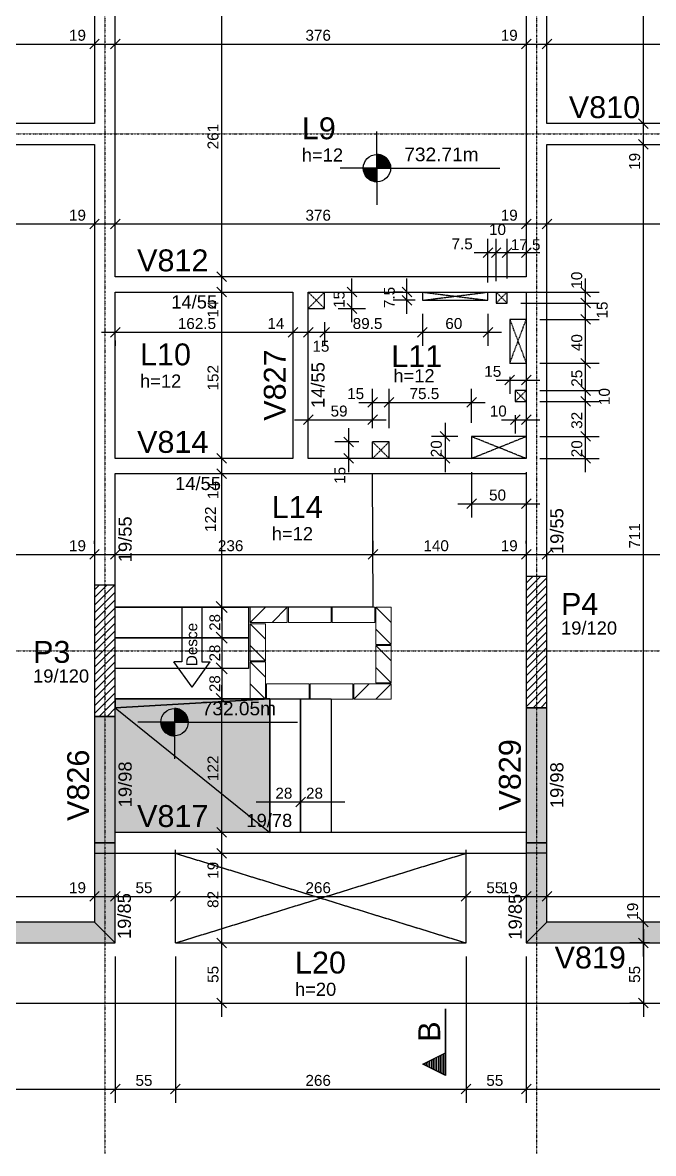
# Model space of a CAD drawing. Extents: x 37185 to 43130, y -8131 to -3926.
# Drawn here: x 38790 to 39367, y -6341 to -5308 of the extents above; entities that cross this region are included whole.
import ezdxf

# ---------------------------------------------------------------- set-up
doc = ezdxf.new("R2010")
doc.units = 0
doc.header["$MEASUREMENT"] = 0
doc.linetypes.add('ESTILO_TQS_0001', pattern=[1, 0.7, -0.3])
doc.linetypes.add('ESTILO_TQS_0004', pattern=[1.12, 0.5, -0.2, 0.01, -0.2, 0.01, -0.2])
doc.layers.get('0').update_dxf_attribs({"linetype": 'CONTINUOUS'})
doc.layers.get('Defpoints').update_dxf_attribs({"linetype": 'CONTINUOUS'})
for name, color, linetype in [('37', 4, 'CONTINUOUS'), ('39', 74, 'CONTINUOUS'), ('42', 3, 'CONTINUOUS'), ('43', 3, 'CONTINUOUS'), ('44', 3, 'CONTINUOUS'), ('45', 2, 'CONTINUOUS'), ('46', 2, 'CONTINUOUS'), ('47', 2, 'CONTINUOUS'), ('55', 12, 'CONTINUOUS'), ('56', 51, 'CONTINUOUS'), ('58', 90, 'CONTINUOUS'), ('59', 183, 'CONTINUOUS'), ('70', 160, 'CONTINUOUS'), ('73', 2, 'CONTINUOUS'), ('75', 9, 'CONTINUOUS'), ('79', 12, 'CONTINUOUS'), ('80', 6, 'CONTINUOUS'), ('81', 2, 'CONTINUOUS'), ('82', 252, 'CONTINUOUS')]:
    doc.layers.add(name, color=color, linetype=linetype)
doc.layers.add('WP_BLOCOS', color=4, linetype='CONTINUOUS', lineweight=13)
doc.layers.add('WP_EST', color=9, linetype='CONTINUOUS', lineweight=13)
doc.styles.add('Arial_2mm 1-50', font='arial.ttf', dxfattribs={"height": 9.835329})
doc.styles.add('TQS_ARIAL', font='arial.ttf')
doc.dimstyles.new('Diagonal 2mm 1-50', dxfattribs={"dimscale": 30.48, "dimtxt": 9.835329, "dimasz": 0.328084, "dimexe": 0.164042, "dimexo": 0.164042, "dimgap": 0.04101, "dimtad": 1, "dimdsep": 46, "dimtxsty": 'Arial_2mm 1-50', "dimblk1": 'OBLIQUE', "dimblk2": 'OBLIQUE', "dimsah": 1, "dimcen": 0.09, "dimadec": 8, "dimazin": 0, "dimtfac": 1, "dimtdec": 8, "dimtmove": 1, "dimatfit": 0, "dimfxl": 1, "dimtvp": 1, "dimtfillclr": 256, "dimtolj": 1, "dimtzin": 0, "dimarcsym": 2})

# ---------------------------------------------------------------- blocks, each defined once
blk = doc.blocks.new('_Oblique')
at = {"color": 0, "linetype": 'ByBlock', "lineweight": -2}
blk.add_line((-0.5, -0.5), (0.5, 0.5), dxfattribs=at)
blk = doc.blocks.new('*D1241')
at = {"layer": '75', "color": 0, "linetype": 'Continuous', "lineweight": -2}
for p, q in [((38968.6, -5842.1), (38977.2, -5842.1)), ((38972.2, -5842.1), (38972.2, -5870.1)), ((38968.6, -5870.1), (38977.2, -5870.1))]:
    blk.add_line(p, q, dxfattribs=at)
at = {"layer": 'Defpoints', "color": 0, "linetype": 'Continuous'}
for p in [(38963.6, -5842.1), (38963.6, -5870.1), (38972.2, -5870.1)]:
    blk.add_point(p, dxfattribs=at)
at = {"layer": '75', "color": 0, "linetype": 'Continuous', "lineweight": -2, "xscale": 10, "yscale": 10, "zscale": 10}
for p, rotation in [((38972.2, -5842.1), 90), ((38972.2, -5870.1), 270)]:
    blk.add_blockref('_Oblique', p, dxfattribs=dict(at, rotation=rotation))
at = {"layer": '75', "color": 0, "linetype": 'Continuous', "insert": (38965.9, -5856.1), "char_height": 9.84, "attachment_point": 5, "rotation": 90, "style": 'Arial_2mm 1-50'}
blk.add_mtext('\\A1;28', dxfattribs=at)
blk = doc.blocks.new('*D1242')
at = {"layer": '75', "color": 0, "linetype": 'Continuous', "lineweight": -2}
for p, q in [((38968.6, -5870.1), (38977.2, -5870.1)), ((38972.2, -5870.1), (38972.2, -5898.1)), ((38967.2, -5898.1), (38967.2, -5898.1))]:
    blk.add_line(p, q, dxfattribs=at)
at = {"layer": 'Defpoints', "color": 0, "linetype": 'Continuous'}
for p in [(38963.6, -5870.1), (38972.2, -5898.1), (38972.2, -5898.1)]:
    blk.add_point(p, dxfattribs=at)
at = {"layer": '75', "color": 0, "linetype": 'Continuous', "lineweight": -2, "xscale": 10, "yscale": 10, "zscale": 10}
for p, rotation in [((38972.2, -5870.1), 90), ((38972.2, -5898.1), 270)]:
    blk.add_blockref('_Oblique', p, dxfattribs=dict(at, rotation=rotation))
at = {"layer": '75', "color": 0, "linetype": 'Continuous', "insert": (38965.9, -5884.1), "char_height": 9.84, "attachment_point": 5, "rotation": 90, "style": 'Arial_2mm 1-50'}
blk.add_mtext('\\A1;28', dxfattribs=at)
blk = doc.blocks.new('*D1243')
at = {"layer": '75', "color": 0, "linetype": 'Continuous', "lineweight": -2}
for p, q in [((38972.2, -5898.1), (38972.2, -5926.1)), ((38977.2, -5898.1), (38977.2, -5898.1)), ((38977.2, -5926.1), (38977.2, -5926.1))]:
    blk.add_line(p, q, dxfattribs=at)
at = {"layer": 'Defpoints', "color": 0, "linetype": 'Continuous'}
for p in [(38972.2, -5898.1), (38972.2, -5926.1), (38972.2, -5926.1)]:
    blk.add_point(p, dxfattribs=at)
at = {"layer": '75', "color": 0, "linetype": 'Continuous', "lineweight": -2, "xscale": 10, "yscale": 10, "zscale": 10}
for p, rotation in [((38972.2, -5898.1), 90), ((38972.2, -5926.1), 270)]:
    blk.add_blockref('_Oblique', p, dxfattribs=dict(at, rotation=rotation))
at = {"layer": '75', "color": 0, "linetype": 'Continuous', "insert": (38965.9, -5912.1), "char_height": 9.84, "attachment_point": 5, "rotation": 90, "style": 'Arial_2mm 1-50'}
blk.add_mtext('\\A1;28', dxfattribs=at)
blk = doc.blocks.new('BL 14x34 - BL 14x34-2802784-1ª FIADA')
at = {"layer": 'WP_BLOCOS'}
for p, q in [((-17, -7), (-3, 7)), ((17, 7), (-17, 7)), ((-17, 7), (-17, -7)), ((-17, -7), (-17, 7)), ((-17, 7), (17, 7)), ((-17, 7), (-17, 7)), ((3, -7), (17, 7)), ((17, -7), (17, 7)), ((17, 7), (17, -7)), ((17, 7), (17, 7)), ((-17, -7), (17, -7)), ((17, -7), (-17, -7)), ((-17, -7), (-17, -7)), ((17, -7), (17, -7))]:
    blk.add_line(p, q, dxfattribs=at)
blk = doc.blocks.new('BL 14x39 - BL 14x39-2803532-1ª FIADA')
at = {"layer": 'WP_BLOCOS'}
for p, q in [((19.5, 7), (-19.5, 7)), ((-19.5, 7), (-19.5, -7)), ((-19.5, -7), (-19.5, 7)), ((-19.5, 7), (19.5, 7)), ((-19.5, 7), (-19.5, 7)), ((19.5, -7), (19.5, 7)), ((19.5, 7), (19.5, -7)), ((19.5, 7), (19.5, 7)), ((-19.5, -7), (19.5, -7)), ((19.5, -7), (-19.5, -7)), ((-19.5, -7), (-19.5, -7)), ((19.5, -7), (19.5, -7))]:
    blk.add_line(p, q, dxfattribs=at)
blk = doc.blocks.new('MODULACAO-SUBS2')
at = {"layer": 'WP_EST'}
for p, rotation in [((39480, -8624.7), 180), ((39585, -8634.7), 90.00000000000001), ((39470, -8649.7), 90.00000000000001), ((39585, -8669.7), 90.00000000000001), ((39470, -8684.7), 90.00000000000001), ((39575, -8694.7), 180)]:
    blk.add_blockref('BL 14x34 - BL 14x34-2802784-1ª FIADA', p, dxfattribs=dict(at, rotation=rotation))
for p in [(39517.5, -8624.7), (39557.5, -8624.7), (39497.5, -8694.7), (39537.5, -8694.7)]:
    blk.add_blockref('BL 14x39 - BL 14x39-2803532-1ª FIADA', p, dxfattribs=at)

msp = doc.modelspace()

# ---------------------------------------------------------------- linework, layer by layer
at = {"layer": '37', "linetype": 'Continuous'}
for points in [[(38855.763, -5279.1), (38855.763, -5400.101)], [(38874.763, -5409.601), (38874.763, -5279.1)], [(39250.763, -5279.1), (39250.763, -5409.601)], [(39269.763, -5400.101), (39269.763, -5279.1)], [(38855.763, -5400.101), (38493.763, -5400.101)], [(39631.763, -5400.101), (39269.763, -5400.101)], [(38874.763, -5540.127), (38874.763, -5409.601)], [(39250.763, -5409.601), (39250.763, -5540.127)], [(38493.763, -5419.101), (38855.763, -5419.101)], [(38855.763, -5419.101), (38855.763, -5547.127)], [(39269.763, -5547.127), (39269.763, -5419.101)], [(39269.763, -5419.101), (39631.763, -5419.101)], [(39044.263, -5540.127), (38874.763, -5540.127)], [(39250.763, -5540.127), (39044.263, -5540.127)], [(38855.763, -5547.127), (38855.763, -5713.1)], [(39269.763, -5713.1), (39269.763, -5547.127)], [(38874.763, -5706.1), (38874.763, -5554.127)], [(38874.763, -5554.127), (39037.263, -5554.127)], [(39037.263, -5554.127), (39037.263, -5706.1)], [(39051.263, -5554.127), (39250.763, -5554.127)], [(39051.263, -5706.1), (39051.263, -5554.127)], [(39250.763, -5554.127), (39250.763, -5706.1)], [(38855.763, -5713.1), (38855.763, -5822.102)], [(39037.263, -5706.1), (38874.763, -5706.1)], [(39250.763, -5706.1), (39051.263, -5706.1)], [(39269.763, -5814.094), (39269.763, -5713.1)], [(38874.763, -5822.102), (38874.763, -5720.1)], [(38874.763, -5720.1), (39044.263, -5720.1)], [(39044.263, -5720.1), (39250.763, -5720.1)], [(39250.763, -5720.1), (39250.763, -5814.094)], [(38855.763, -5942.102), (38855.763, -6057.6)], [(38874.763, -6048.1), (38874.763, -5942.102)], [(39250.763, -5934.094), (39250.763, -6048.1)], [(39269.763, -6057.6), (39269.763, -5934.094)], [(39250.763, -6048.1), (38874.763, -6048.1)], [(38855.763, -6057.6), (38855.763, -6130.101)], [(38855.763, -6067.1), (38874.763, -6067.1)], [(38874.763, -6149.101), (38874.763, -6067.1)], [(38874.763, -6067.1), (39250.763, -6067.1)], [(39250.763, -6067.1), (39250.763, -6149.101)], [(39269.763, -6067.1), (39250.763, -6067.1)], [(39269.763, -6130.101), (39269.763, -6057.6)], [(38855.763, -6130.101), (38464.763, -6130.101)], [(39660.763, -6130.101), (39269.763, -6130.101)], [(38445.763, -6149.101), (38874.763, -6149.101)], [(39250.763, -6149.101), (39679.763, -6149.101)]]:
    msp.add_lwpolyline(points, dxfattribs=at)
at = {"layer": '39', "linetype": 'Continuous'}
for p, q in [((39250.763, -5827.242), (39263.912, -5814.094)), ((39250.763, -5820.171), (39256.84, -5814.094)), ((39250.763, -5834.313), (39269.763, -5815.313)), ((38855.763, -5840.405), (38874.066, -5822.102)), ((38855.763, -5833.334), (38866.994, -5822.102)), ((38855.763, -5826.263), (38859.923, -5822.102)), ((38855.763, -5847.476), (38874.763, -5828.476)), ((39250.763, -5841.384), (39269.763, -5822.384)), ((39250.763, -5848.456), (39269.763, -5829.456)), ((38855.763, -5854.547), (38874.763, -5835.547)), ((39250.763, -5855.527), (39269.763, -5836.527)), ((38855.763, -5861.618), (38874.763, -5842.618)), ((38855.763, -5868.689), (38874.763, -5849.689)), ((39250.763, -5862.598), (39269.763, -5843.598)), ((39250.763, -5869.669), (39269.763, -5850.669)), ((38855.763, -5875.76), (38874.763, -5856.76)), ((39250.763, -5876.74), (39269.763, -5857.74)), ((38855.763, -5882.831), (38874.763, -5863.831)), ((38855.763, -5889.902), (38874.763, -5870.902)), ((39250.763, -5883.811), (39269.763, -5864.811)), ((38855.763, -5896.973), (38874.763, -5877.973)), ((39250.763, -5890.882), (39269.763, -5871.882)), ((39250.763, -5897.953), (39269.763, -5878.953)), ((38855.763, -5904.044), (38874.763, -5885.044)), ((39250.763, -5905.024), (39269.763, -5886.024)), ((38855.763, -5911.115), (38874.763, -5892.115)), ((38855.763, -5918.186), (38874.763, -5899.186)), ((39250.763, -5912.095), (39269.763, -5893.095)), ((39250.763, -5919.166), (39269.763, -5900.166)), ((38855.763, -5925.257), (38874.763, -5906.257)), ((39250.763, -5926.237), (39269.763, -5907.237)), ((38855.763, -5932.329), (38874.763, -5913.329)), ((38855.763, -5939.4), (38874.763, -5920.4)), ((39250.763, -5933.308), (39269.763, -5914.308)), ((39257.049, -5934.094), (39269.763, -5921.379)), ((38860.132, -5942.102), (38874.763, -5927.471)), ((39264.12, -5934.094), (39269.763, -5928.45)), ((38867.203, -5942.102), (38874.763, -5934.542)), ((38874.274, -5942.102), (38874.763, -5941.613))]:
    msp.add_line(p, q, dxfattribs=at)
for points in [[(39250.763, -5934.094), (39269.763, -5934.094), (39269.763, -5814.094), (39250.763, -5814.094), (39250.763, -5934.094)], [(38855.763, -5942.102), (38874.763, -5942.102), (38874.763, -5822.102), (38855.763, -5822.102), (38855.763, -5942.102)]]:
    msp.add_lwpolyline(points, dxfattribs=at)
at = {"layer": '55', "linetype": 'Continuous'}
for p, q in [((39114.206, -5440.765), (39114.206, -5407.206)), ((39114.206, -5428.265), (39114.206, -5453.265)), ((39114.206, -5428.872), (39118.039, -5428.872)), ((39114.206, -5429.665), (39119.94, -5429.665)), ((39114.206, -5430.458), (39121.271, -5430.458)), ((39114.206, -5431.251), (39122.313, -5431.251)), ((39114.206, -5432.044), (39123.155, -5432.044)), ((39114.206, -5432.836), (39123.861, -5432.836)), ((39114.206, -5433.629), (39124.469, -5433.629)), ((39114.206, -5434.422), (39124.977, -5434.422)), ((39114.206, -5435.215), (39125.406, -5435.215)), ((39114.206, -5436.008), (39125.765, -5436.008)), ((39114.206, -5436.801), (39126.061, -5436.801)), ((39114.206, -5440.765), (39080.647, -5440.765)), ((39101.706, -5440.765), (39126.706, -5440.765)), ((39114.206, -5441.558), (39101.706, -5441.558)), ((39114.206, -5442.351), (39101.807, -5442.351)), ((39114.206, -5443.143), (39101.934, -5443.143)), ((39114.206, -5443.936), (39102.115, -5443.936)), ((39114.206, -5444.729), (39102.351, -5444.729)), ((39114.206, -5445.522), (39102.646, -5445.522)), ((39114.206, -5446.315), (39103.006, -5446.315)), ((39114.206, -5447.108), (39103.435, -5447.108)), ((39114.206, -5437.594), (39126.297, -5437.594)), ((39114.206, -5438.386), (39126.478, -5438.386)), ((39114.206, -5439.179), (39126.605, -5439.179)), ((39114.206, -5439.972), (39126.68, -5439.972)), ((39114.206, -5440.765), (39226.706, -5440.765)), ((39114.206, -5440.765), (39114.206, -5474.323)), ((39114.206, -5447.9), (39103.943, -5447.9)), ((39114.206, -5448.693), (39104.542, -5448.693)), ((39114.206, -5449.486), (39105.251, -5449.486)), ((39114.206, -5450.279), (39106.098, -5450.279)), ((39114.206, -5451.072), (39107.134, -5451.072)), ((39114.206, -5451.865), (39108.457, -5451.865)), ((39114.206, -5452.658), (39110.357, -5452.658)), ((38928.89, -5934.751), (38928.89, -5959.751)), ((38928.89, -5935.359), (38932.723, -5935.359)), ((38928.89, -5936.152), (38934.624, -5936.152)), ((38928.89, -5936.944), (38935.955, -5936.944)), ((38928.89, -5937.737), (38936.998, -5937.737)), ((38928.89, -5938.53), (38937.839, -5938.53)), ((38928.89, -5939.323), (38938.545, -5939.323)), ((38928.89, -5940.116), (38939.153, -5940.116)), ((38928.89, -5940.909), (38939.661, -5940.909)), ((38928.89, -5941.702), (38940.091, -5941.702)), ((38928.89, -5942.494), (38940.45, -5942.494)), ((38928.89, -5943.287), (38940.745, -5943.287)), ((38928.89, -5947.251), (38895.332, -5947.251)), ((38916.39, -5947.251), (38941.39, -5947.251)), ((38928.89, -5948.044), (38916.39, -5948.044)), ((38928.89, -5948.837), (38916.491, -5948.837)), ((38928.89, -5949.63), (38916.619, -5949.63)), ((38928.89, -5950.423), (38916.799, -5950.423)), ((38928.89, -5951.216), (38917.035, -5951.216)), ((38928.89, -5952.008), (38917.331, -5952.008)), ((38928.89, -5952.801), (38917.69, -5952.801)), ((38928.89, -5953.594), (38918.119, -5953.594)), ((38928.89, -5944.08), (38940.981, -5944.08)), ((38928.89, -5944.873), (38941.162, -5944.873)), ((38928.89, -5945.666), (38941.289, -5945.666)), ((38928.89, -5946.459), (38941.364, -5946.459)), ((38928.89, -5947.251), (39041.39, -5947.251)), ((38928.89, -5947.251), (38928.89, -5980.81)), ((38928.89, -5954.387), (38918.627, -5954.387)), ((38928.89, -5955.18), (38919.226, -5955.18)), ((38928.89, -5955.973), (38919.935, -5955.973)), ((38928.89, -5956.766), (38920.783, -5956.766)), ((38928.89, -5957.558), (38921.818, -5957.558)), ((38928.89, -5958.351), (38923.142, -5958.351)), ((38928.89, -5959.144), (38925.041, -5959.144))]:
    msp.add_line(p, q, dxfattribs=at)
for centre in [(39114.206, -5440.765), (38928.89, -5947.251)]:
    msp.add_circle(centre, 12.5, dxfattribs=at)
at = {"layer": '56', "linetype": 'Continuous'}
for points in [[(38874.763, -6057.6), (38874.763, -5942.202), (38855.763, -5942.202), (38855.763, -6057.6), (38874.763, -6057.6)], [(39269.763, -6057.6), (39269.763, -5934.194), (39250.763, -5934.194), (39250.763, -6057.6), (39269.763, -6057.6)], [(38874.763, -6149.101), (38874.763, -6057.6), (38855.763, -6057.6), (38855.763, -6130.101), (38874.763, -6149.101)], [(39269.763, -6130.101), (39269.763, -6057.6), (39250.763, -6057.6), (39250.763, -6149.101), (39269.763, -6130.101)], [(38445.763, -6149.101), (38874.763, -6149.101), (38855.763, -6130.101), (38464.763, -6130.101), (38445.763, -6149.101)], [(39250.763, -6149.101), (39679.763, -6149.101), (39660.763, -6130.101), (39269.763, -6130.101), (39250.763, -6149.101)]]:
    msp.add_lwpolyline(points, dxfattribs=at)
for points in [[(38874.763, -6057.6), (38874.763, -5942.202), (38855.763, -5942.202)], [(38874.763, -6057.6), (38855.763, -5942.202), (38855.763, -6057.6)], [(39269.763, -6057.6), (39269.763, -5934.194), (39250.763, -5934.194)], [(39269.763, -6057.6), (39250.763, -5934.194), (39250.763, -6057.6)], [(38874.763, -6149.101), (38874.763, -6057.6), (38855.763, -6057.6)], [(38874.763, -6149.101), (38855.763, -6057.6), (38855.763, -6130.101)], [(38874.763, -6057.6), (38855.763, -6057.6), (38874.763, -6057.6)], [(39269.763, -6130.101), (39269.763, -6057.6), (39250.763, -6057.6)], [(39269.763, -6130.101), (39250.763, -6057.6), (39250.763, -6149.101)], [(39269.763, -6057.6), (39250.763, -6057.6), (39269.763, -6057.6)], [(38445.763, -6149.101), (38874.763, -6149.101), (38855.763, -6130.101)], [(38445.763, -6149.101), (38855.763, -6130.101), (38464.763, -6130.101)], [(38874.763, -6149.101), (38855.763, -6130.101), (38874.763, -6149.101)], [(39269.763, -6130.101), (39250.763, -6149.101), (39269.763, -6130.101)], [(39250.763, -6149.101), (39679.763, -6149.101), (39660.763, -6130.101)], [(39250.763, -6149.101), (39660.763, -6130.101), (39269.763, -6130.101)], [(39250.763, -6149.101), (39269.763, -6130.101), (39250.763, -6149.101)]]:
    msp.add_solid(points, dxfattribs=at)
at = {"layer": '58', "linetype": 'Continuous'}
for points in [[(38874.752, -5934.101), (39016.263, -6048.1), (39016.263, -5926.1), (38874.752, -5934.101)], [(38874.752, -5934.101), (39016.263, -5926.1), (38874.763, -5926.1), (38874.752, -5934.101)]]:
    msp.add_lwpolyline(points, dxfattribs=at)
for points in [[(38874.752, -5934.101), (39016.263, -6048.1), (39016.263, -5926.1)], [(38874.752, -5934.101), (39016.263, -5926.1), (38874.763, -5926.1)], [(38874.752, -5934.101), (38874.752, -6048.1), (39016.263, -6048.1)]]:
    msp.add_solid(points, dxfattribs=at)
at = {"layer": '59', "linetype": 'Continuous'}
msp.add_solid([(38874.752, -5934.101), (39016.263, -5926.1), (38874.752, -5934.101)], dxfattribs=at)
at = {"layer": '70', "linetype": 'ESTILO_TQS_0004'}
for p, q in [((38865.263, -4407.98), (38865.263, -6341.477)), ((39260.263, -4407.98), (39260.263, -6341.477)), ((37864.905, -5409.601), (40200.085, -5409.601)), ((37864.905, -5882.1), (40200.085, -5882.1))]:
    msp.add_line(p, q, dxfattribs=at)
at = {"layer": '73', "linetype": 'Continuous'}
for p, q in [((38935.763, -5842.1), (38935.763, -5892.1)), ((38953.938, -5842.1), (38935.763, -5842.1)), ((38953.938, -5842.1), (38953.938, -5892.1)), ((38945.021, -5915.434), (38928.354, -5892.1)), ((38935.763, -5892.1), (38928.354, -5892.1)), ((38945.021, -5915.434), (38961.687, -5892.1)), ((38953.938, -5892.1), (38961.687, -5892.1))]:
    msp.add_line(p, q, dxfattribs=at)
for points in [[(38874.763, -5842.1), (38996.763, -5842.1), (38996.763, -5870.1), (38874.763, -5870.1), (38874.763, -5842.1)], [(38874.763, -5870.1), (38996.763, -5870.1), (38996.763, -5898.1), (38874.763, -5898.1), (38874.763, -5870.1)], [(39016.263, -6048.1), (39016.263, -5926.1), (39044.263, -5926.1), (39044.263, -6048.1), (39016.263, -6048.1)], [(39044.263, -6048.1), (39044.263, -5926.1), (39072.263, -5926.1), (39072.263, -6048.1), (39044.263, -6048.1)]]:
    msp.add_lwpolyline(points, dxfattribs=at)
at = {"layer": '75', "linetype": 'Continuous'}
for p, q in [((39357.94, -5412.601), (39357.94, -4871.6)), ((38972.166, -5552.627), (38972.166, -5266.6)), ((38851.344, -5331.77), (38860.182, -5322.931)), ((38851.344, -5331.77), (38860.182, -5322.931)), ((38870.344, -5331.77), (38879.182, -5322.931)), ((38870.344, -5331.77), (38879.182, -5322.931)), ((39246.344, -5331.77), (39255.182, -5322.931)), ((39246.344, -5331.77), (39255.182, -5322.931)), ((39265.344, -5331.77), (39274.182, -5322.931)), ((39265.344, -5331.77), (39274.182, -5322.931)), ((38072.263, -5327.35), (38868.263, -5327.35)), ((38843.263, -5327.35), (38887.263, -5327.35)), ((38855.763, -5327.35), (38855.763, -5327.35)), ((38855.763, -5327.35), (38855.763, -5327.35)), ((38862.263, -5327.35), (39263.263, -5327.35)), ((38874.763, -5327.35), (38874.763, -5327.35)), ((38874.763, -5327.35), (38874.763, -5327.35)), ((39238.263, -5327.35), (39282.263, -5327.35)), ((39250.763, -5327.35), (39250.763, -5327.35)), ((39250.763, -5327.35), (39250.763, -5327.35)), ((39257.263, -5327.35), (40053.263, -5327.35)), ((39269.763, -5327.35), (39269.763, -5327.35)), ((39269.763, -5327.35), (39269.763, -5327.35)), ((39362.359, -5404.52), (39353.52, -5395.681)), ((39362.359, -5404.52), (39353.52, -5395.681)), ((39357.94, -5431.601), (39357.94, -5387.601)), ((39357.94, -5400.101), (39357.94, -5400.101)), ((39357.94, -5400.101), (39357.94, -5400.101)), ((39362.359, -5423.52), (39353.52, -5414.681)), ((39362.359, -5423.52), (39353.52, -5414.681)), ((39357.94, -6142.601), (39357.94, -5406.601)), ((39357.94, -5419.101), (39357.94, -5419.101)), ((39357.94, -5419.101), (39357.94, -5419.101)), ((38851.344, -5496.27), (38860.182, -5487.431)), ((38851.344, -5496.27), (38860.182, -5487.431)), ((38870.344, -5496.27), (38879.182, -5487.431)), ((38870.344, -5496.27), (38879.182, -5487.431)), ((39246.344, -5496.27), (39255.182, -5487.431)), ((39246.344, -5496.27), (39255.182, -5487.431)), ((39265.344, -5496.27), (39274.182, -5487.431)), ((39265.344, -5496.27), (39274.182, -5487.431)), ((38072.263, -5491.851), (38868.263, -5491.851)), ((38843.263, -5491.851), (38887.263, -5491.851)), ((38855.763, -5491.851), (38855.763, -5491.851)), ((38855.763, -5491.851), (38855.763, -5491.851)), ((38862.263, -5491.851), (39263.263, -5491.851)), ((38874.763, -5491.851), (38874.763, -5491.851)), ((38874.763, -5491.851), (38874.763, -5491.851)), ((39238.263, -5491.851), (39282.263, -5491.851)), ((39250.763, -5491.851), (39250.763, -5491.851)), ((39250.763, -5491.851), (39250.763, -5491.851)), ((39257.263, -5491.851), (40053.263, -5491.851)), ((39269.763, -5491.851), (39269.763, -5491.851)), ((39269.763, -5491.851), (39269.763, -5491.851)), ((39215.763, -5545.323), (39215.763, -5505.517)), ((39223.263, -5544.108), (39223.263, -5505.517)), ((39223.263, -5544.108), (39223.263, -5505.517)), ((39233.263, -5541.627), (39233.263, -5505.517)), ((39233.263, -5541.627), (39233.263, -5505.517)), ((39203.263, -5518.017), (39235.763, -5518.017)), ((39210.763, -5518.017), (39245.763, -5518.017)), ((39211.344, -5522.437), (39220.182, -5513.598)), ((39218.844, -5522.437), (39227.682, -5513.598)), ((39218.844, -5522.437), (39227.682, -5513.598)), ((39220.763, -5518.017), (39263.263, -5518.017)), ((39228.844, -5522.437), (39237.682, -5513.598)), ((39228.844, -5522.437), (39237.682, -5513.598)), ((39246.344, -5522.437), (39255.182, -5513.598)), ((39250.763, -5514.96), (39250.763, -5514.96)), ((38972.166, -5566.627), (38972.166, -5527.627)), ((39250.763, -5527.46), (39250.763, -5530.517)), ((38976.585, -5544.546), (38967.746, -5535.707)), ((38976.585, -5544.546), (38967.746, -5535.707)), ((38972.166, -5540.127), (38972.166, -5540.127)), ((38972.166, -5540.127), (38972.166, -5540.127)), ((38976.585, -5558.546), (38967.746, -5549.707)), ((38976.585, -5558.546), (38967.746, -5549.707)), ((38972.166, -5718.6), (38972.166, -5541.627)), ((39095.704, -5558.546), (39086.866, -5549.707)), ((39091.285, -5581.627), (39091.285, -5541.627)), ((39146.017, -5558.546), (39137.178, -5549.707)), ((39141.597, -5574.119), (39141.597, -5541.627)), ((39309.444, -5558.546), (39300.605, -5549.707)), ((39305.025, -5576.619), (39305.025, -5541.627)), ((38972.166, -5554.127), (38972.166, -5554.127)), ((38972.166, -5554.127), (38972.166, -5554.127)), ((39075.731, -5554.127), (39075.731, -5554.127)), ((39088.231, -5554.127), (39103.785, -5554.127)), ((39137.722, -5554.127), (39129.097, -5554.127)), ((39146.017, -5566.039), (39137.178, -5557.2)), ((39150.222, -5554.127), (39150.222, -5554.127)), ((39215.763, -5557.823), (39215.763, -5557.823)), ((39223.263, -5556.608), (39223.263, -5556.608)), ((39223.263, -5556.608), (39223.263, -5556.608)), ((39233.263, -5554.127), (39233.263, -5554.127)), ((39233.263, -5554.127), (39233.263, -5554.127)), ((39233.263, -5554.127), (39233.263, -5554.127)), ((39245.763, -5554.127), (39317.525, -5554.127)), ((39309.444, -5568.539), (39300.605, -5559.7)), ((39309.444, -5568.539), (39300.605, -5559.7)), ((39305.025, -5591.627), (39305.025, -5551.619)), ((39066.263, -5569.127), (39066.263, -5569.127)), ((39066.263, -5569.127), (39066.263, -5569.127)), ((39066.263, -5569.127), (39066.263, -5569.127)), ((39078.763, -5569.127), (39103.785, -5569.127)), ((39095.704, -5573.546), (39086.866, -5564.707)), ((39149.125, -5561.619), (39129.097, -5561.619)), ((39155.763, -5561.519), (39155.763, -5561.519)), ((39155.763, -5561.519), (39155.763, -5561.519)), ((39161.625, -5561.619), (39161.625, -5561.619)), ((39215.763, -5561.519), (39215.763, -5561.519)), ((39233.263, -5564.119), (39233.263, -5564.119)), ((39245.763, -5564.119), (39317.525, -5564.119)), ((39305.025, -5564.119), (39305.025, -5564.119)), ((39305.025, -5631.627), (39305.025, -5566.627)), ((39051.263, -5591.963), (39051.263, -5578.339)), ((39051.263, -5591.963), (39051.263, -5578.339)), ((39066.263, -5581.627), (39066.263, -5603.339)), ((39066.263, -5581.627), (39066.263, -5603.339)), ((39155.763, -5574.019), (39155.763, -5603.339)), ((39155.763, -5574.019), (39155.763, -5603.339)), ((39215.763, -5574.019), (39215.763, -5603.339)), ((39250.763, -5579.127), (39250.763, -5579.127)), ((39250.763, -5579.127), (39250.763, -5579.127)), ((39263.263, -5579.127), (39317.525, -5579.127)), ((39263.263, -5579.127), (39317.525, -5579.127)), ((39309.444, -5583.547), (39300.605, -5574.708)), ((39309.444, -5583.547), (39300.605, -5574.708)), ((38862.263, -5590.839), (39049.763, -5590.839)), ((38870.344, -5595.259), (38879.182, -5586.42)), ((38874.763, -5585.879), (38874.763, -5585.879)), ((39024.763, -5590.839), (39063.763, -5590.839)), ((39032.844, -5595.259), (39041.682, -5586.42)), ((39032.844, -5595.259), (39041.682, -5586.42)), ((39037.263, -5589.847), (39037.263, -5589.847)), ((39037.263, -5589.847), (39037.263, -5589.847)), ((39038.763, -5590.839), (39078.763, -5590.839)), ((39046.844, -5595.259), (39055.682, -5586.42)), ((39046.844, -5595.259), (39055.682, -5586.42)), ((39053.763, -5590.839), (39168.263, -5590.839)), ((39061.844, -5595.259), (39070.682, -5586.42)), ((39061.844, -5595.259), (39070.682, -5586.42)), ((39143.263, -5590.839), (39228.263, -5590.839)), ((39151.344, -5595.259), (39160.182, -5586.42)), ((39151.344, -5595.259), (39160.182, -5586.42)), ((39211.344, -5595.259), (39220.182, -5586.42)), ((38874.763, -5598.379), (38874.763, -5603.339)), ((39037.263, -5602.347), (39037.263, -5603.339)), ((39037.263, -5602.347), (39037.263, -5603.339)), ((39051.263, -5604.463), (39051.263, -5604.463)), ((39051.263, -5604.463), (39051.263, -5604.463)), ((39305.025, -5656.627), (39305.025, -5606.627)), ((39235.763, -5619.127), (39235.763, -5619.127)), ((39250.763, -5619.127), (39250.763, -5619.127)), ((39250.763, -5619.127), (39250.763, -5619.127)), ((39250.763, -5619.127), (39250.763, -5619.127)), ((39263.263, -5619.127), (39317.525, -5619.127)), ((39263.263, -5619.127), (39317.525, -5619.127)), ((39309.444, -5623.547), (39300.605, -5614.708)), ((39309.444, -5623.547), (39300.605, -5614.708)), ((39231.344, -5639.008), (39240.182, -5630.169)), ((39235.763, -5631.627), (39235.763, -5647.089)), ((39246.344, -5639.008), (39255.182, -5630.169)), ((39250.763, -5631.627), (39250.763, -5647.089)), ((39305.025, -5666.627), (39305.025, -5631.627)), ((39110.263, -5678.6), (39110.263, -5642.446)), ((39125.263, -5678.6), (39125.263, -5642.446)), ((39125.263, -5678.6), (39125.263, -5642.446)), ((39200.763, -5673.6), (39200.763, -5642.446)), ((39223.263, -5634.589), (39263.263, -5634.589)), ((39309.444, -5648.547), (39300.605, -5639.708)), ((39309.444, -5648.547), (39300.605, -5639.708)), ((39305.025, -5698.6), (39305.025, -5641.627)), ((39105.844, -5659.366), (39114.682, -5650.527)), ((39120.844, -5659.366), (39129.682, -5650.527)), ((39120.844, -5659.366), (39129.682, -5650.527)), ((39196.344, -5659.366), (39205.182, -5650.527)), ((39240.763, -5654.127), (39240.763, -5654.127)), ((39250.763, -5644.127), (39250.763, -5644.127)), ((39250.763, -5644.127), (39250.763, -5644.127)), ((39250.763, -5654.127), (39250.763, -5654.127)), ((39250.763, -5654.127), (39250.763, -5654.127)), ((39263.263, -5644.127), (39317.525, -5644.127)), ((39263.263, -5644.127), (39317.525, -5644.127)), ((39263.263, -5654.127), (39317.525, -5654.127)), ((39263.263, -5654.127), (39317.525, -5654.127)), ((39309.444, -5658.547), (39300.605, -5649.708)), ((39309.444, -5658.547), (39300.605, -5649.708)), ((39051.263, -5672.91), (39051.263, -5658.376)), ((39097.763, -5654.946), (39137.763, -5654.946)), ((39110.263, -5678.6), (39110.263, -5658.376)), ((39112.763, -5654.946), (39213.263, -5654.946)), ((39250.763, -5662.183), (39250.763, -5662.183)), ((39038.763, -5670.876), (39122.763, -5670.876)), ((39046.844, -5675.296), (39055.682, -5666.457)), ((39105.844, -5675.296), (39114.682, -5666.457)), ((39176.501, -5673.6), (39176.501, -5718.6)), ((39228.263, -5670.876), (39263.263, -5670.876)), ((39236.344, -5675.296), (39245.182, -5666.457)), ((39240.763, -5666.627), (39240.763, -5683.376)), ((39246.344, -5675.296), (39255.182, -5666.457)), ((39250.763, -5674.683), (39250.763, -5683.376)), ((39305.025, -5718.6), (39305.025, -5673.6)), ((39088.279, -5678.6), (39088.279, -5718.6)), ((39172.081, -5681.681), (39180.92, -5690.52)), ((39309.444, -5690.52), (39300.605, -5681.681)), ((39309.444, -5690.52), (39300.605, -5681.681)), ((38972.166, -5732.6), (38972.166, -5693.6)), ((39051.263, -5685.41), (39051.263, -5685.41)), ((39097.763, -5691.1), (39075.779, -5691.1)), ((39083.86, -5686.681), (39092.698, -5695.52)), ((39110.263, -5691.1), (39110.263, -5691.1)), ((39110.263, -5691.1), (39110.263, -5691.1)), ((39110.263, -5691.1), (39110.263, -5691.1)), ((39125.263, -5691.1), (39125.263, -5691.1)), ((39125.263, -5691.1), (39125.263, -5691.1)), ((39188.263, -5686.1), (39164.001, -5686.1)), ((39200.763, -5686.1), (39200.763, -5686.1)), ((39200.763, -5686.1), (39200.763, -5686.1)), ((39250.763, -5686.1), (39250.763, -5686.1)), ((39250.763, -5686.1), (39250.763, -5686.1)), ((39263.263, -5686.1), (39317.525, -5686.1)), ((39263.263, -5686.1), (39317.525, -5686.1)), ((38976.585, -5710.52), (38967.746, -5701.681)), ((38976.585, -5710.52), (38967.746, -5701.681)), ((39083.86, -5701.681), (39092.698, -5710.52)), ((39172.081, -5701.681), (39180.92, -5710.52)), ((39309.444, -5710.52), (39300.605, -5701.681)), ((38976.585, -5724.52), (38967.746, -5715.681)), ((38976.585, -5724.52), (38967.746, -5715.681)), ((38972.166, -5706.1), (38972.166, -5706.1)), ((38972.166, -5706.1), (38972.166, -5706.1)), ((38972.166, -5854.6), (38972.166, -5707.6)), ((39087.462, -5706.1), (39075.779, -5706.1)), ((39099.962, -5706.1), (39099.962, -5706.1)), ((39188.263, -5706.1), (39164.001, -5706.1)), ((39200.763, -5706.1), (39200.763, -5706.1)), ((39200.763, -5706.1), (39200.763, -5706.1)), ((39250.763, -5706.1), (39250.763, -5706.1)), ((39250.763, -5706.1), (39250.763, -5706.1)), ((39263.263, -5706.1), (39317.525, -5706.1)), ((38972.166, -5720.1), (38972.166, -5720.1)), ((38972.166, -5720.1), (38972.166, -5720.1)), ((39200.763, -5718.6), (39200.763, -5760.158)), ((39250.763, -5718.6), (39250.763, -5760.158)), ((39196.344, -5752.078), (39205.182, -5743.239)), ((39246.344, -5752.078), (39255.182, -5743.239)), ((39188.263, -5747.658), (39263.263, -5747.658)), ((38855.763, -5784.271), (38855.763, -5781.475)), ((38855.763, -5784.271), (38855.763, -5781.475)), ((38874.763, -5797.764), (38874.763, -5781.475)), ((38874.763, -5797.764), (38874.763, -5781.475)), ((39110.606, -5791.366), (39110.606, -5781.475)), ((39110.606, -5791.366), (39110.606, -5781.475)), ((39250.763, -5783.843), (39250.763, -5781.475)), ((39250.763, -5783.843), (39250.763, -5781.475)), ((39269.763, -5787.801), (39269.763, -5781.475)), ((39269.763, -5787.801), (39269.763, -5781.475)), ((38167.263, -5793.975), (38868.263, -5793.975)), ((38843.263, -5793.975), (38887.263, -5793.975)), ((38851.344, -5798.394), (38860.182, -5789.556)), ((38851.344, -5798.394), (38860.182, -5789.556)), ((38855.763, -5796.771), (38855.763, -5796.771)), ((38855.763, -5796.771), (38855.763, -5796.771)), ((38862.263, -5793.975), (39123.106, -5793.975)), ((38870.344, -5798.394), (38879.182, -5789.556)), ((38870.344, -5798.394), (38879.182, -5789.556)), ((39098.106, -5793.975), (39263.263, -5793.975)), ((39106.187, -5798.394), (39115.026, -5789.556)), ((39106.187, -5798.394), (39115.026, -5789.556)), ((39238.263, -5793.975), (39282.263, -5793.975)), ((39246.344, -5798.394), (39255.182, -5789.556)), ((39246.344, -5798.394), (39255.182, -5789.556)), ((39250.763, -5796.343), (39250.763, -5796.343)), ((39250.763, -5796.343), (39250.763, -5796.343)), ((39257.263, -5793.975), (39958.263, -5793.975)), ((39265.344, -5798.394), (39274.182, -5789.556)), ((39265.344, -5798.394), (39274.182, -5789.556)), ((39110.606, -5803.866), (39110.606, -5803.866)), ((39110.606, -5803.866), (39110.606, -5803.866)), ((39269.763, -5800.301), (39269.763, -5800.301)), ((39269.763, -5800.301), (39269.763, -5800.301)), ((38874.763, -5810.264), (38874.763, -5810.264)), ((38874.763, -5810.264), (38874.763, -5810.264)), ((38976.585, -5846.52), (38967.746, -5837.681)), ((38976.585, -5846.52), (38967.746, -5837.681)), ((38972.166, -5842.1), (38972.166, -5842.1)), ((38972.166, -5842.1), (38972.166, -5842.1)), ((38976.585, -5930.52), (38967.746, -5921.681)), ((38976.585, -5930.52), (38967.746, -5921.681)), ((38972.166, -6060.6), (38972.166, -5913.6)), ((38972.166, -5926.1), (38972.166, -5926.1)), ((38972.166, -5926.1), (38972.166, -5926.1)), ((39039.844, -6024.631), (39048.682, -6015.792)), ((39039.844, -6024.631), (39048.682, -6015.792)), ((39003.763, -6020.212), (39056.763, -6020.212)), ((39031.763, -6020.212), (39084.763, -6020.212)), ((39044.263, -6023.606), (39044.263, -6032.712)), ((39044.263, -6023.606), (39044.263, -6032.712)), ((38972.166, -6079.6), (38972.166, -6035.6)), ((38976.585, -6052.52), (38967.746, -6043.681)), ((38976.585, -6052.52), (38967.746, -6043.681)), ((38972.166, -6048.1), (38972.166, -6048.1)), ((38972.166, -6048.1), (38972.166, -6048.1)), ((38972.166, -6161.6), (38972.166, -6054.6)), ((38976.585, -6071.52), (38967.746, -6062.681)), ((38976.585, -6071.52), (38967.746, -6062.681)), ((38972.166, -6067.1), (38972.166, -6067.1)), ((38972.166, -6067.1), (38972.166, -6067.1)), ((38452.263, -6106.601), (38868.263, -6106.601)), ((38843.263, -6106.601), (38887.263, -6106.601)), ((38851.344, -6111.02), (38860.182, -6102.181)), ((38851.344, -6111.02), (38860.182, -6102.181)), ((38855.763, -6106.601), (38855.763, -6106.601)), ((38855.763, -6106.601), (38855.763, -6106.601)), ((38862.263, -6106.601), (38942.263, -6106.601)), ((38870.344, -6111.02), (38879.182, -6102.181)), ((38870.344, -6111.02), (38879.182, -6102.181)), ((38874.763, -6106.601), (38874.763, -6106.601)), ((38874.763, -6106.601), (38874.763, -6106.601)), ((38917.263, -6106.601), (39208.263, -6106.601)), ((38925.344, -6111.02), (38934.182, -6102.181)), ((38925.344, -6111.02), (38934.182, -6102.181)), ((38929.763, -6106.601), (38929.763, -6106.601)), ((38929.763, -6106.601), (38929.763, -6106.601)), ((39183.263, -6106.601), (39263.263, -6106.601)), ((39191.344, -6111.02), (39200.182, -6102.181)), ((39191.344, -6111.02), (39200.182, -6102.181)), ((39195.763, -6106.601), (39195.763, -6106.601)), ((39195.763, -6106.601), (39195.763, -6106.601)), ((39238.263, -6106.601), (39282.263, -6106.601)), ((39246.344, -6111.02), (39255.182, -6102.181)), ((39246.344, -6111.02), (39255.182, -6102.181)), ((39250.763, -6106.601), (39250.763, -6106.601)), ((39250.763, -6106.601), (39250.763, -6106.601)), ((39257.263, -6106.601), (39673.263, -6106.601)), ((39265.344, -6111.02), (39274.182, -6102.181)), ((39265.344, -6111.02), (39274.182, -6102.181)), ((39269.763, -6106.601), (39269.763, -6106.601)), ((39269.763, -6106.601), (39269.763, -6106.601)), ((39357.94, -6161.601), (39357.94, -6117.601)), ((39362.359, -6134.52), (39353.52, -6125.681)), ((39362.359, -6134.52), (39353.52, -6125.681)), ((38972.166, -6216.6), (38972.166, -6136.6)), ((39357.94, -6130.101), (39357.94, -6130.101)), ((39357.94, -6130.101), (39357.94, -6130.101)), ((39357.94, -6136.601), (39357.94, -6216.6)), ((38874.763, -6149.1), (38874.763, -6149.1)), ((38874.763, -6149.1), (38874.763, -6149.1)), ((38929.763, -6149.1), (38929.763, -6149.1)), ((38929.763, -6149.1), (38929.763, -6149.1)), ((38976.585, -6153.52), (38967.746, -6144.681)), ((38976.585, -6153.52), (38967.746, -6144.681)), ((38972.166, -6149.1), (38972.166, -6149.1)), ((38972.166, -6149.1), (38972.166, -6149.1)), ((39195.763, -6149.1), (39195.763, -6149.1)), ((39195.763, -6149.1), (39195.763, -6149.1)), ((39250.763, -6149.101), (39250.763, -6149.101)), ((39250.763, -6149.101), (39250.763, -6149.101)), ((39363.472, -6149.101), (39345.44, -6149.101)), ((39362.359, -6153.52), (39353.52, -6144.681)), ((39353.52, -6144.681), (39362.359, -6153.52)), ((39357.94, -6149.101), (39357.94, -6149.101)), ((38874.763, -6161.6), (38874.763, -6295.245)), ((38874.763, -6161.6), (38874.763, -6295.245)), ((38929.763, -6161.6), (38929.763, -6295.245)), ((38929.763, -6161.6), (38929.763, -6295.245)), ((39195.763, -6161.6), (39195.763, -6295.245)), ((39195.763, -6161.6), (39195.763, -6295.245)), ((39250.763, -6161.601), (39250.763, -6295.245)), ((39250.763, -6161.601), (39250.763, -6295.245)), ((38976.585, -6208.52), (38967.746, -6199.681)), ((39353.52, -6199.681), (39362.359, -6208.52)), ((38972.166, -6204.1), (38972.166, -6204.1)), ((39176.953, -6270.125), (39176.953, -6209.469)), ((39177.04, -6209.469), (39177.04, -6270.266)), ((39358.286, -6204.1), (39345.44, -6204.1)), ((39156.299, -6259.896), (39176.953, -6249.568)), ((39156.494, -6259.896), (39176.953, -6249.666)), ((39169.063, -6266.18), (39169.063, -6253.611)), ((39170.658, -6266.978), (39170.658, -6252.813)), ((39172.254, -6267.775), (39172.254, -6252.016)), ((39173.849, -6268.573), (39173.849, -6251.218)), ((39175.445, -6269.371), (39175.445, -6250.42)), ((39177.04, -6270.266), (39156.299, -6259.896)), ((39176.953, -6270.125), (39156.494, -6259.896)), ((39157.894, -6260.596), (39157.894, -6259.195)), ((39159.49, -6261.394), (39159.49, -6258.398)), ((39161.085, -6262.191), (39161.085, -6257.6)), ((39162.681, -6262.989), (39162.681, -6256.802)), ((39164.276, -6263.787), (39164.276, -6256.004)), ((39165.881, -6264.589), (39165.872, -6255.207)), ((39167.467, -6265.382), (39167.467, -6254.409)), ((38433.263, -6282.745), (38887.263, -6282.745)), ((38862.263, -6282.745), (38942.263, -6282.745)), ((38870.344, -6287.165), (38879.182, -6278.326)), ((38870.344, -6287.165), (38879.182, -6278.326)), ((38917.263, -6282.745), (39208.263, -6282.745)), ((38925.344, -6287.165), (38934.182, -6278.326)), ((38925.344, -6287.165), (38934.182, -6278.326)), ((39183.263, -6282.745), (39263.263, -6282.745)), ((39191.344, -6287.165), (39200.182, -6278.326)), ((39191.344, -6287.165), (39200.182, -6278.326)), ((39238.263, -6282.745), (39692.263, -6282.745)), ((39246.344, -6287.165), (39255.182, -6278.326)), ((39246.344, -6287.165), (39255.182, -6278.326))]:
    msp.add_line(p, q, dxfattribs=at)
at = {"layer": '79', "linetype": 'Continuous'}
for points in [[(39114.206, -5428.265), (39114.206, -5440.765), (39126.706, -5440.765), (39126.698, -5440.309), (39126.644, -5439.521), (39126.539, -5438.731), (39126.376, -5437.911), (39126.179, -5437.174), (39125.901, -5436.351), (39125.565, -5435.548), (39125.186, -5434.792), (39124.712, -5433.992), (39124.135, -5433.171), (39123.435, -5432.334), (39122.843, -5431.729), (39122.051, -5431.034), (39121.51, -5430.621), (39120.925, -5430.224), (39120.218, -5429.806), (39119.513, -5429.448), (39118.432, -5429.001), (39117.442, -5428.691), (39116.651, -5428.506), (39115.685, -5428.353), (39114.906, -5428.285), (39114.206, -5428.265)], [(39114.206, -5453.265), (39114.206, -5440.765), (39101.706, -5440.765), (39101.714, -5441.22), (39101.768, -5442.009), (39101.872, -5442.798), (39102.036, -5443.619), (39102.233, -5444.356), (39102.511, -5445.179), (39102.847, -5445.982), (39103.226, -5446.738), (39103.7, -5447.538), (39104.277, -5448.359), (39104.977, -5449.196), (39105.569, -5449.801), (39106.361, -5450.496), (39106.902, -5450.909), (39107.487, -5451.306), (39108.193, -5451.724), (39108.899, -5452.082), (39109.98, -5452.529), (39110.97, -5452.839), (39111.761, -5453.024), (39112.726, -5453.177), (39113.506, -5453.245), (39114.206, -5453.265)], [(38928.89, -5934.751), (38928.89, -5947.251), (38941.39, -5947.251), (38941.382, -5946.796), (38941.328, -5946.008), (38941.224, -5945.218), (38941.06, -5944.397), (38940.863, -5943.661), (38940.585, -5942.838), (38940.25, -5942.035), (38939.871, -5941.278), (38939.396, -5940.479), (38938.819, -5939.658), (38938.119, -5938.821), (38937.527, -5938.215), (38936.736, -5937.52), (38936.194, -5937.107), (38935.609, -5936.711), (38934.903, -5936.292), (38934.197, -5935.934), (38933.116, -5935.487), (38932.126, -5935.178), (38931.335, -5934.993), (38930.37, -5934.839), (38929.59, -5934.771), (38928.89, -5934.751)], [(38928.89, -5959.751), (38928.89, -5947.251), (38916.39, -5947.251), (38916.398, -5947.707), (38916.452, -5948.495), (38916.557, -5949.285), (38916.72, -5950.106), (38916.917, -5950.842), (38917.195, -5951.665), (38917.531, -5952.468), (38917.91, -5953.225), (38918.384, -5954.024), (38918.961, -5954.845), (38919.661, -5955.682), (38920.253, -5956.288), (38921.045, -5956.983), (38921.586, -5957.395), (38922.171, -5957.792), (38922.878, -5958.21), (38923.583, -5958.569), (38924.665, -5959.016), (38925.654, -5959.325), (38926.446, -5959.51), (38927.411, -5959.664), (38928.191, -5959.732), (38928.89, -5959.751)], [(39176.953, -6270.125), (39156.494, -6259.896), (39176.953, -6249.666), (39176.953, -6270.125)]]:
    msp.add_lwpolyline(points, dxfattribs=at)
at = {"layer": '80', "linetype": 'Continuous'}
for p, q in [((39066.263, -5569.127), (39066.263, -5554.127)), ((39155.763, -5554.127), (39155.763, -5561.619)), ((39215.763, -5561.619), (39215.763, -5554.127)), ((39223.263, -5554.127), (39223.263, -5564.119)), ((39233.263, -5564.119), (39233.263, -5554.127)), ((39051.263, -5569.127), (39066.263, -5569.127)), ((39155.763, -5561.619), (39215.763, -5561.619)), ((39223.263, -5564.119), (39233.263, -5564.119)), ((39250.763, -5579.127), (39235.763, -5579.127)), ((39235.763, -5579.127), (39235.763, -5619.127)), ((39235.763, -5619.127), (39250.763, -5619.127)), ((39250.763, -5644.127), (39240.763, -5644.127)), ((39240.763, -5644.127), (39240.763, -5654.127)), ((39240.763, -5654.127), (39250.763, -5654.127)), ((39125.263, -5691.1), (39110.263, -5691.1)), ((39110.263, -5706.1), (39110.263, -5691.1)), ((39125.263, -5706.1), (39125.263, -5691.1)), ((39250.763, -5686.1), (39200.763, -5686.1)), ((39200.763, -5686.1), (39200.763, -5706.1)), ((39110.763, -5842.1), (39110.263, -5720.1)), ((39110.763, -5842.1), (38874.763, -5842.1)), ((38996.763, -5842.1), (38996.763, -5884.1)), ((38874.763, -5926.1), (39016.263, -5926.1)), ((39016.263, -5926.1), (39016.263, -6048.1)), ((38929.763, -6148.944), (38929.763, -6064.1)), ((39195.763, -6149.1), (39195.763, -6064.1)), ((38929.763, -6149.1), (39195.763, -6149.1)), ((38390.763, -6204.1), (39734.763, -6204.1))]:
    msp.add_line(p, q, dxfattribs=at)
at = {"layer": '81', "linetype": 'ESTILO_TQS_0001'}
for p, q in [((39051.263, -5569.127), (39066.263, -5554.127)), ((39051.263, -5554.127), (39066.263, -5569.127)), ((39155.763, -5561.619), (39215.763, -5554.127)), ((39155.763, -5554.127), (39215.763, -5561.619)), ((39223.263, -5564.119), (39233.263, -5554.127)), ((39223.263, -5554.127), (39233.263, -5564.119)), ((39235.763, -5619.127), (39250.763, -5579.127)), ((39235.763, -5579.127), (39250.763, -5619.127)), ((39240.763, -5654.127), (39250.763, -5644.127)), ((39240.763, -5644.127), (39250.763, -5654.127)), ((39110.263, -5706.1), (39125.263, -5691.1)), ((39110.263, -5691.1), (39125.263, -5706.1)), ((39200.763, -5706.1), (39250.763, -5686.1)), ((39200.763, -5686.1), (39250.763, -5706.1)), ((38929.763, -6149.1), (39195.763, -6067.1)), ((38929.763, -6067.1), (39195.763, -6149.1))]:
    msp.add_line(p, q, dxfattribs=at)
at = {"layer": '82', "linetype": 'Continuous'}
for p, q in [((39260.263, -5874.094), (39260.263, -5874.094)), ((38865.263, -5882.102), (38865.263, -5882.102))]:
    msp.add_line(p, q, dxfattribs=at)

# ---------------------------------------------------------------- block references
at = {"layer": '75', "linetype": 'Continuous'}
msp.add_blockref('MODULACAO-SUBS2', (-464.815, 2775.439), dxfattribs=at)

# ---------------------------------------------------------------- texts
at = {"layer": '42', "linetype": 'Continuous', "style": 'TQS_ARIAL'}
for s, p in [('V810', (39289.763, -5395.101)), ('V812', (38894.763, -5535.127)), ('V814', (38894.763, -5701.1)), ('V817', (38894.763, -6043.1)), ('V819', (39276.721, -6172.399))]:
    msp.add_text(s, height=20, dxfattribs=at).set_placement(p)
for s, p in [('V827', (39030.696, -5671.756)), ('V829', (39245.763, -6028.1)), ('V826', (38850.763, -6037.6))]:
    msp.add_text(s, height=20, rotation=90, dxfattribs=at).set_placement(p)
at = {"layer": '43', "linetype": 'Continuous', "style": 'TQS_ARIAL'}
for s, p in [('P4', (39282.62, -5849.188)), ('P3', (38799.569, -5893.067))]:
    msp.add_text(s, height=20, dxfattribs=at).set_placement(p)
at = {"layer": '44', "linetype": 'Continuous', "style": 'TQS_ARIAL'}
for s, p in [('L9', (39045.449, -5414.406)), ('L10', (38897.416, -5621.078)), ('L11', (39127.31, -5622.707)), ('L14', (39017.979, -5760.603)), ('L20', (39039.197, -6177.061))]:
    msp.add_text(s, height=20, dxfattribs=at).set_placement(p)
at = {"layer": '45', "linetype": 'Continuous', "style": 'TQS_ARIAL'}
for s, p in [('14/55', (38926.013, -5569.127)), ('14/55', (38929.513, -5735.1)), ('19/78', (38994.763, -6043.1)), ('19/78', (38994.763, -6043.1))]:
    msp.add_text(s, height=12, dxfattribs=at).set_placement(p)
for s, p in [('14/55', (39066.263, -5660.113)), ('19/55', (39284.763, -5793.597)), ('19/55', (38889.763, -5801.101)), ('19/98', (38889.763, -6025.101)), ('19/98', (39284.763, -6025.847)), ('19/85', (38889.013, -6145.508)), ('19/85', (39246.648, -6146.075))]:
    msp.add_text(s, height=12, rotation=90, dxfattribs=at).set_placement(p)
at = {"layer": '46', "linetype": 'Continuous', "style": 'TQS_ARIAL'}
for p in [(39282.62, -5867.188), (38799.569, -5911.067)]:
    msp.add_text('19/120', height=12, dxfattribs=at).set_placement(p)
at = {"layer": '47', "linetype": 'Continuous', "style": 'TQS_ARIAL'}
for s, p in [('h=12', (39045.449, -5434.806)), ('h=12', (38897.416, -5641.478)), ('h=12', (39129.219, -5636.62)), ('h=12', (39017.979, -5781.003)), ('h=20', (39039.197, -6197.461))]:
    msp.add_text(s, height=12, dxfattribs=at).set_placement(p)
at = {"layer": '55', "linetype": 'Continuous', "style": 'TQS_ARIAL'}
for s, p in [('732.71m', (39139.206, -5434.515)), ('732.05m', (38953.89, -5941.001))]:
    msp.add_text(s, height=12.5, dxfattribs=at).set_placement(p)
at = {"layer": '73', "linetype": 'Continuous', "style": 'TQS_ARIAL'}
msp.add_text('Desce', height=10, rotation=90, dxfattribs=at).set_placement((38949.763, -5896.1))
at = {"layer": '75', "linetype": 'Continuous', "style": 'TQS_ARIAL'}
for s, p in [('19', (38832.43, -5324.35)), ('376', (39048.763, -5324.35)), ('19', (39227.43, -5324.35)), ('19', (38832.43, -5488.851)), ('376', (39048.763, -5488.851)), ('19', (39227.43, -5488.851)), ('10', (39216.724, -5501.945)), ('7.5', (39182.43, -5515.017)), ('17.5', (39236.629, -5515.781)), ('162.5', (38932.013, -5587.839)), ('14', (39013.93, -5587.839)), ('89.5', (39092.013, -5587.839)), ('60', (39176.763, -5587.839)), ('15', (39055.113, -5608.631)), ('15', (39212.43, -5631.589)), ('15', (39086.93, -5651.946)), ('75.5', (39144.013, -5651.946)), ('59', (39071.763, -5667.876)), ('10', (39217.43, -5667.876)), ('50', (39216.763, -5744.658)), ('19', (38832.43, -5790.975)), ('236', (38968.685, -5790.975)), ('140', (39156.685, -5790.975)), ('19', (39227.43, -5790.975)), ('28', (39021.263, -6017.212)), ('28', (39049.263, -6017.212)), ('19', (38832.43, -6103.601)), ('55', (38893.263, -6103.601)), ('266', (39048.763, -6103.601)), ('55', (39214.263, -6103.601)), ('19', (39227.43, -6103.601)), ('55', (38893.263, -6279.745)), ('266', (39048.763, -6279.745)), ('55', (39214.263, -6279.745))]:
    msp.add_text(s, height=10, dxfattribs=at).set_placement(p)
for s, height, p in [('261', 10, (38969.166, -5423.613)), ('19', 10, (39354.94, -5442.434)), ('10', 10, (39301.912, -5550.993)), ('7.5', 10, (39130.513, -5568.802)), ('15', 10, (39084.512, -5568.586)), ('14', 10, (38969.166, -5577.46)), ('15', 10, (39325.25, -5578.286)), ('40', 10, (39302.025, -5608.127)), ('152', 10, (38969.166, -5644.113)), ('25', 10, (39302.025, -5640.627)), ('10', 10, (39327.234, -5657.402)), ('32', 10, (39302.025, -5679.114)), ('20', 10, (39173.501, -5705.1)), ('20', 10, (39302.025, -5705.1)), ('15', 10, (39085.279, -5729.434)), ('14', 10, (38969.166, -5743.434)), ('122', 10, (38966.866, -5773.437)), ('711', 10, (39354.94, -5788.601)), ('122', 10, (38969.166, -6001.1)), ('19', 10, (38969.166, -6090.434)), ('82', 10, (38969.166, -6117.1)), ('19', 10, (39353.112, -6127.829)), ('55', 10, (38969.166, -6185.6)), ('55', 10, (39354.94, -6185.601)), ('B', 20, (39172.04, -6239.469))]:
    msp.add_text(s, height=height, rotation=90, dxfattribs=at).set_placement(p)

# ---------------------------------------------------------------- dimensions: what is measured, and where the dimension line sits
at = {"layer": '75', "linetype": 'Continuous'}
for base, p1, p2, picture, middle in [((38972.166, -5870.1), (38963.578, -5842.1), (38963.578, -5870.1), '*D1241', (38965.894, -5856.1)), ((38972.166, -5898.1), (38963.578, -5870.1), (38972.166, -5898.1), '*D1242', (38965.894, -5884.1)), ((38972.166, -5926.1), (38972.166, -5898.1), (38972.166, -5926.1), '*D1243', (38965.894, -5912.1))]:
    dim = msp.add_linear_dim(base=base, p1=p1, p2=p2, angle=90, dimstyle='Diagonal 2mm 1-50', override={"dimpost": '<>'}, dxfattribs=at)
    dim.commit()
    dim.dimension.update_dxf_attribs({"geometry": picture, "text_midpoint": middle})

doc.saveas('drawing.dxf')
